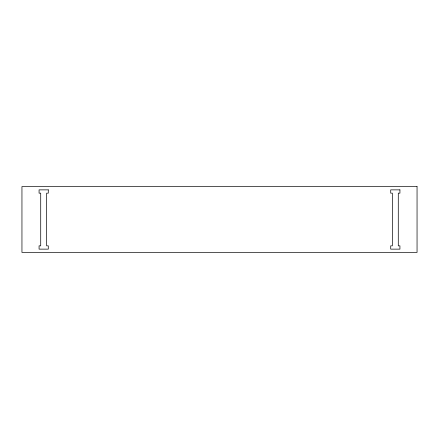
<?xml version="1.0" encoding="UTF-8"?>
<svg xmlns="http://www.w3.org/2000/svg" width="439" height="439" viewBox="0 0 439 439"><rect width="100%" height="100%" fill="white"/><g stroke="black" fill="none" stroke-linecap="round" stroke-linejoin="round"><path stroke-width="0.66" d="M417.05 186.575L21.95 186.575L21.95 252.425L417.05 252.425L417.05 186.575M48.29 189.867L39.071 189.867L39.071 193.16L40.717 193.16L40.717 245.84L39.071 245.84L39.071 249.132L48.29 249.132L48.29 245.84L46.644 245.84L46.644 193.16L48.29 193.16L48.29 189.867M399.929 189.867L390.71 189.867L390.71 193.16L392.356 193.16L392.356 245.84L390.71 245.84L390.71 249.132L399.929 249.132L399.929 245.84L398.283 245.84L398.283 193.16L399.929 193.16L399.929 189.867"/></g></svg>
